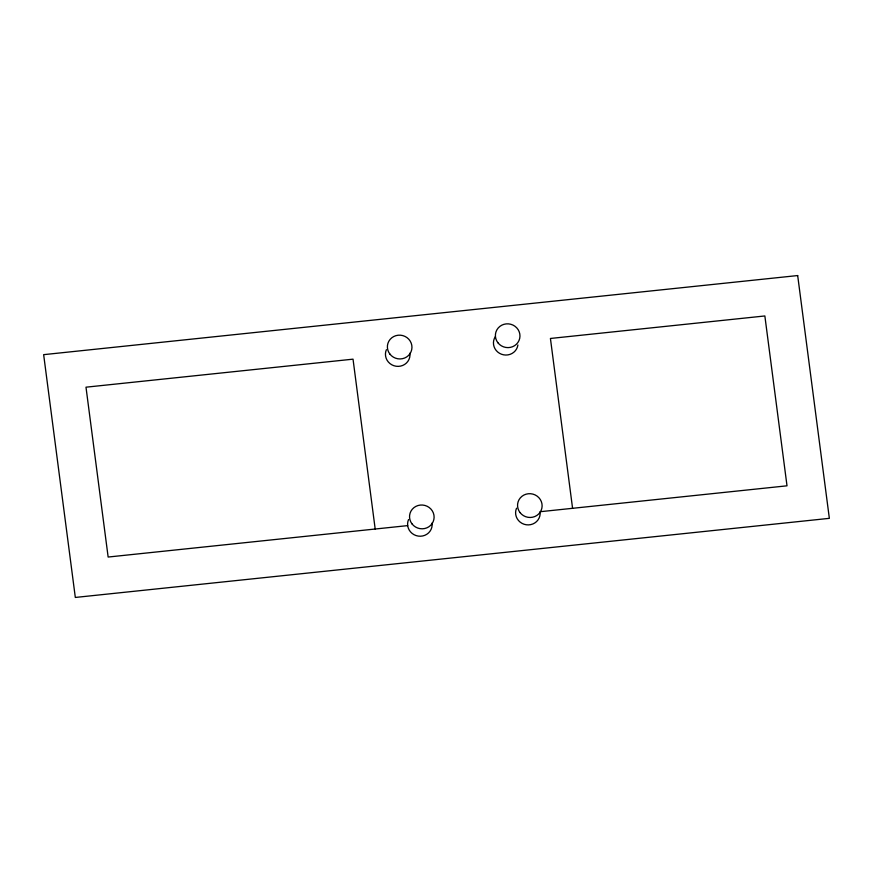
<?xml version="1.0" encoding="UTF-8"?>
<svg xmlns="http://www.w3.org/2000/svg" width="873" height="873" viewBox="0 0 873 873"><rect width="100%" height="100%" fill="white"/><g stroke="black" fill="none" stroke-linecap="round" stroke-linejoin="round"><path stroke-width="1.31" d="M407.691 525.611L108.143 557.039L85.99 387.186L353.03 359.163L375.183 529.016M572.579 508.315L550.427 338.462L764.857 315.961L787.01 485.814L540.071 511.72A12.309 11.862 14.7 0 1 526.223 524.76A12.309 11.862 14.7 0 1 516.554 508.195M432.07 523.058A12.309 11.862 14.7 0 1 418.211 536.087A12.309 11.862 14.7 0 1 408.553 519.522M409.917 353.205A12.309 11.862 14.7 0 1 396.058 366.234A12.309 11.862 14.7 0 1 386.401 349.669M517.907 344.977A12.309 11.862 14.7 0 1 501.473 354.231A12.309 11.862 14.7 0 1 495.406 336.52M797.682 275.552L43.65 354.656L75.318 597.448L829.35 518.344L797.682 275.552M497.894 342.74A12.309 11.862 14.7 0 0 519.009 340.525A12.309 11.862 14.7 0 0 506.144 323.894A12.309 11.862 14.7 0 0 497.894 342.74M520.046 512.593A12.309 11.862 14.7 0 0 541.162 510.378A12.309 11.862 14.7 0 0 528.296 493.747A12.309 11.862 14.7 0 0 520.046 512.593M412.045 523.931A12.309 11.862 14.7 0 0 433.15 521.716A12.309 11.862 14.7 0 0 420.284 505.074A12.309 11.862 14.7 0 0 412.045 523.931M389.893 354.078A12.309 11.862 14.7 0 0 410.997 351.863A12.309 11.862 14.7 0 0 398.132 335.221A12.309 11.862 14.7 0 0 389.893 354.078"/></g></svg>
